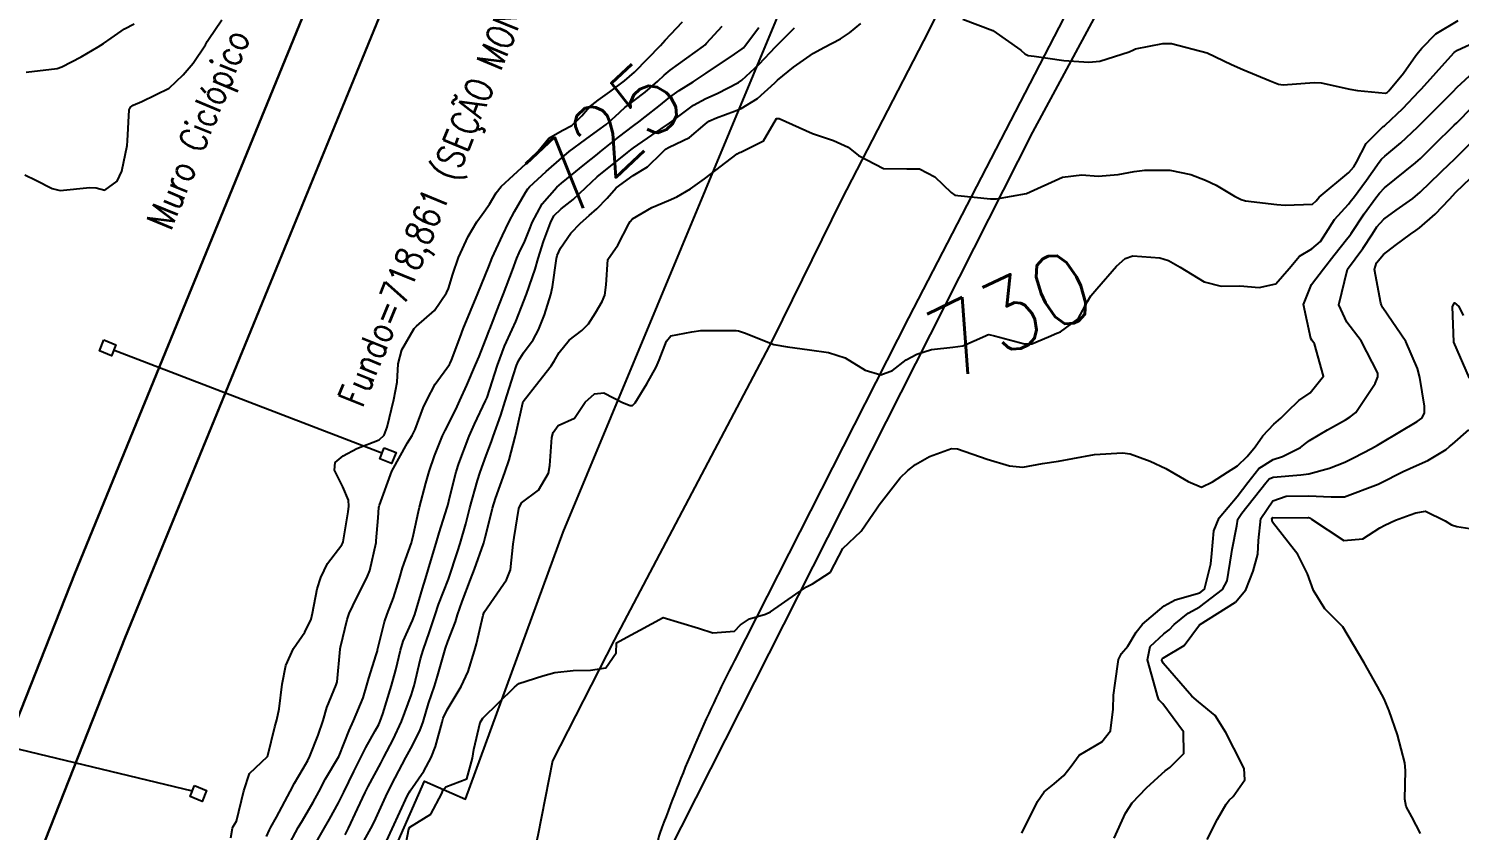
# Model space of a CAD drawing. Header units: metres. Extents: x 318500 to 325275, y 7408834 to 7428799.
# Drawn here: x 321563.6 to 321643.6, y 7415814.6 to 7415859.5 of the extents above; entities that cross this region are included whole.
import ezdxf
from ezdxf.enums import TextEntityAlignment as Align

# ---------------------------------------------------------------- set-up
doc = ezdxf.new("R2010")
doc.units = ezdxf.units.M
doc.header["$MEASUREMENT"] = 0
for name, color, linetype in [('Cotas', 45, 'Continuous'), ('Curvas de Nivel 1m', 11, 'Continuous'), ('Curvas de Nivel 5m', 15, 'Continuous'), ('Divisas', 45, 'Continuous'), ('Edificações', 30, 'Continuous'), ('Linha Férrea', 20, 'Continuous'), ('Pórticos', 45, 'Continuous'), ('TEXTO', 45, 'Continuous'), ('Vias Primárias', 230, 'Continuous')]:
    doc.layers.add(name, color=color, linetype=linetype)
doc.styles.add('ROMANS', font='romans', dxfattribs={"height": 0.2})
doc.styles.add('Style-STANDARD', font='STANDARD.shx')

msp = doc.modelspace()

# ---------------------------------------------------------------- linework, layer by layer
at = {"layer": 'Curvas de Nivel 1m', "flags": 128}
for points, elevation in [([(321563.364, 7415851.317), (321563.983, 7415851.011), (321564.9, 7415850.541), (321565.354, 7415850.432), (321566.997, 7415850.606), (321567.356, 7415850.579), (321567.851, 7415850.459), (321568.532, 7415850.948), (321568.796, 7415851.518), (321569.093, 7415852.943), (321569.118, 7415853.219), (321569.208, 7415854.942), (321569.275, 7415855.088), (321569.423, 7415855.206), (321569.905, 7415855.413), (321571.432, 7415856.156), (321572.224, 7415856.898), (321572.78, 7415857.56), (321573.465, 7415858.579), (321573.572, 7415858.776), (321573.639, 7415858.878), (321574.383, 7415859.974)], 723), ([(321563.44, 7415857.045), (321565.174, 7415857.264), (321565.445, 7415857.342), (321566.524, 7415857.903), (321567.463, 7415858.461), (321567.766, 7415858.657), (321568.191, 7415858.953), (321568.946, 7415859.477), (321569.482, 7415859.753)], 722), ([(321574.88, 7415814.223), (321574.989, 7415814.758), (321575.026, 7415814.858), (321575.203, 7415815.165), (321575.614, 7415816.849), (321575.941, 7415817.828), (321576.939, 7415818.778), (321576.958, 7415818.811), (321576.959, 7415818.83), (321577.347, 7415820.441), (321577.466, 7415820.823), (321577.596, 7415821.44), (321577.765, 7415822.818), (321577.961, 7415823.86), (321578.4, 7415824.809), (321579.034, 7415825.734), (321579.379, 7415826.462), (321579.456, 7415826.796), (321579.712, 7415828.145), (321579.921, 7415828.791), (321580.292, 7415829.577), (321581.097, 7415830.608), (321581.157, 7415830.722), (321581.172, 7415830.779), (321581.446, 7415832.455), (321581.492, 7415832.775), (321581.473, 7415833.114), (321581.141, 7415833.851), (321580.679, 7415834.785), (321580.724, 7415835.217), (321581.162, 7415835.591), (321581.928, 7415836.009), (321583.176, 7415836.486), (321583.454, 7415836.746), (321583.634, 7415837.19), (321584.008, 7415838.738), (321584.19, 7415839.706), (321584.244, 7415840.735), (321584.449, 7415841.525), (321585.139, 7415842.722), (321585.262, 7415842.836), (321586.27, 7415843.715), (321586.947, 7415844.703), (321587.049, 7415844.946), (321587.3, 7415845.746), (321587.617, 7415846.695), (321588.148, 7415847.867), (321588.649, 7415848.68), (321588.937, 7415849.086), (321589.355, 7415849.67), (321589.72, 7415850.309), (321589.996, 7415850.661), (321591.383, 7415851.927), (321591.76, 7415852.263), (321592.074, 7415852.633), (321592.666, 7415853.363), (321593.407, 7415853.784), (321593.946, 7415854.078), (321594.517, 7415854.604), (321594.922, 7415855.103), (321595.433, 7415855.488), (321596.07, 7415855.951), (321596.904, 7415856.568), (321597.455, 7415857.044), (321598.197, 7415857.819), (321598.911, 7415858.546), (321599.171, 7415858.847), (321599.48, 7415859.177), (321600.148, 7415859.872)], 724), ([(321581.276, 7415814.383), (321581.473, 7415814.771), (321581.974, 7415815.837), (321582.406, 7415816.758), (321582.572, 7415817.098), (321582.925, 7415817.757), (321583.276, 7415818.404), (321583.45, 7415818.742), (321583.966, 7415819.724), (321584.431, 7415820.728), (321584.985, 7415822.238), (321585.101, 7415822.606), (321585.133, 7415822.719), (321585.499, 7415824.229), (321585.645, 7415824.714), (321586.004, 7415825.741), (321586.307, 7415826.707), (321586.492, 7415827.27), (321587.057, 7415828.7), (321587.071, 7415828.741), (321587.565, 7415830.221), (321587.718, 7415830.691), (321588.024, 7415831.779), (321588.256, 7415832.683), (321588.681, 7415834.213), (321588.823, 7415834.675), (321589.164, 7415835.607), (321589.455, 7415836.387), (321589.557, 7415836.664), (321589.984, 7415837.873), (321590.227, 7415838.655), (321590.691, 7415840.115), (321590.866, 7415840.645), (321590.969, 7415840.909), (321591.241, 7415841.355), (321591.799, 7415842.088), (321592.097, 7415842.632), (321592.418, 7415843.483), (321592.776, 7415844.625), (321592.867, 7415845.052), (321593.093, 7415846.622), (321593.135, 7415846.799), (321593.319, 7415847.209), (321593.901, 7415848.042), (321594.437, 7415848.604), (321594.917, 7415849.026), (321595.352, 7415849.404), (321595.937, 7415850.006), (321596.436, 7415850.574), (321597.377, 7415851.278), (321598.186, 7415851.748), (321598.975, 7415852.544), (321599.192, 7415852.743), (321599.395, 7415852.85), (321600.537, 7415853.389), (321601.414, 7415854.138), (321601.615, 7415854.309), (321602.037, 7415854.501), (321603.049, 7415854.862), (321603.428, 7415855.027), (321604.325, 7415855.583), (321605.304, 7415856.461), (321605.374, 7415856.538), (321605.451, 7415856.605), (321606.34, 7415857.328), (321607.467, 7415858.12), (321608.049, 7415858.424), (321608.976, 7415858.917), (321609.483, 7415859.255), (321610.118, 7415859.773)], 728), ([(321615.811, 7415860.01), (321617.486, 7415859.378), (321619.048, 7415858.276), (321619.273, 7415858.078), (321619.467, 7415857.989), (321619.794, 7415857.939), (321621.464, 7415857.698), (321622.847, 7415857.612), (321623.464, 7415857.663), (321625.108, 7415858.195), (321625.353, 7415858.311), (321625.472, 7415858.352), (321626.995, 7415858.657), (321627.477, 7415858.656), (321629.47, 7415858.14), (321630.827, 7415857.483), (321631.461, 7415857.211), (321632.988, 7415856.561), (321633.453, 7415856.385), (321633.72, 7415856.353), (321635.454, 7415856.47), (321635.852, 7415856.452), (321637.451, 7415856.097), (321637.874, 7415856.026), (321639.448, 7415855.879), (321639.538, 7415855.919), (321639.619, 7415856.007), (321640.453, 7415856.988), (321641.145, 7415857.985), (321641.282, 7415858.174), (321641.476, 7415858.403), (321642.256, 7415859.201), (321643.5, 7415859.95)], 728), ([(321578.04, 7415813.645), (321578.662, 7415814.803), (321578.894, 7415815.191), (321579.488, 7415816.21), (321579.799, 7415816.791), (321580.186, 7415817.522), (321580.924, 7415818.78), (321580.941, 7415818.818), (321581.505, 7415820.228), (321581.748, 7415820.768), (321582.281, 7415822.059), (321582.492, 7415822.757), (321582.595, 7415823.157), (321583.016, 7415824.452), (321583.082, 7415824.686), (321583.095, 7415824.749), (321583.484, 7415826.303), (321583.632, 7415826.741), (321583.976, 7415827.653), (321584.313, 7415828.731), (321584.487, 7415829.321), (321584.988, 7415830.722), (321585.015, 7415830.808), (321585.107, 7415831.2), (321585.373, 7415832.471), (321585.433, 7415832.717), (321585.795, 7415834.062), (321585.974, 7415834.712), (321586.275, 7415835.597), (321586.731, 7415836.704), (321586.875, 7415837.013), (321587.194, 7415837.626), (321587.542, 7415838.358), (321587.695, 7415838.693), (321588.083, 7415839.552), (321588.575, 7415840.68), (321588.764, 7415841.15), (321589.256, 7415842.391), (321589.33, 7415842.598), (321589.36, 7415842.669), (321589.895, 7415844.046), (321590.133, 7415844.657), (321590.632, 7415845.979), (321590.88, 7415846.646), (321591.011, 7415846.948), (321591.324, 7415847.599), (321591.628, 7415848.345), (321591.739, 7415848.636), (321592.294, 7415849.692), (321593.121, 7415850.622), (321593.251, 7415850.741), (321593.372, 7415850.844), (321594.68, 7415851.898), (321595.389, 7415852.475), (321595.532, 7415852.588), (321596.559, 7415853.416), (321597.413, 7415854.077), (321597.692, 7415854.281), (321598.055, 7415854.554), (321598.819, 7415855.156), (321599.437, 7415855.65), (321599.955, 7415856.019), (321600.736, 7415856.521), (321601.455, 7415856.994), (321603.042, 7415858.062), (321603.469, 7415858.35), (321603.541, 7415858.407), (321603.598, 7415858.479), (321604.413, 7415859.549)], 726), ([(321579.673, 7415813.998), (321580.129, 7415814.788), (321580.408, 7415815.272), (321580.904, 7415816.182), (321581.197, 7415816.776), (321581.762, 7415817.933), (321582.17, 7415818.762), (321582.43, 7415819.275), (321582.962, 7415820.208), (321583.155, 7415820.56), (321583.243, 7415820.746), (321583.387, 7415821.156), (321583.869, 7415822.737), (321584.108, 7415823.629), (321584.374, 7415824.73), (321584.531, 7415825.224), (321585.045, 7415826.38), (321585.145, 7415826.623), (321585.176, 7415826.719), (321585.6, 7415828.18), (321585.764, 7415828.713), (321586.074, 7415829.722), (321586.368, 7415830.707), (321586.537, 7415831.278), (321586.987, 7415832.701), (321587.02, 7415832.813), (321587.136, 7415833.301), (321587.477, 7415834.695), (321587.627, 7415835.163), (321588.215, 7415836.684), (321588.508, 7415837.363), (321589.133, 7415838.671), (321589.212, 7415838.86), (321589.801, 7415840.661), (321590.185, 7415841.717), (321590.618, 7415842.65), (321590.816, 7415843.097), (321591.285, 7415844.299), (321591.382, 7415844.546), (321591.42, 7415844.639), (321591.905, 7415846.033), (321592.079, 7415846.632), (321592.375, 7415847.579), (321592.751, 7415848.626), (321592.955, 7415849.015), (321593.352, 7415849.403), (321594.035, 7415849.934), (321594.729, 7415850.6), (321595.376, 7415851.19), (321597.069, 7415852.565), (321597.246, 7415852.709), (321597.394, 7415852.816), (321598.428, 7415853.526), (321599.415, 7415854.206), (321599.612, 7415854.342), (321599.856, 7415854.533), (321600.749, 7415855.202), (321601.436, 7415855.581), (321602.075, 7415855.866), (321603.276, 7415856.483), (321603.451, 7415856.601), (321604.432, 7415857.499), (321605.344, 7415858.461), (321605.402, 7415858.53), (321605.472, 7415858.598), (321606.397, 7415859.536)], 727), ([(321582.066, 7415813.568), (321582.721, 7415814.753), (321582.893, 7415815.095), (321583.643, 7415816.739), (321584.07, 7415817.586), (321584.681, 7415818.724), (321584.771, 7415818.894), (321584.947, 7415819.214), (321585.462, 7415820.216), (321585.638, 7415820.713), (321585.946, 7415821.745), (321586.269, 7415822.707), (321586.439, 7415823.265), (321586.855, 7415824.702), (321586.895, 7415824.829), (321587.028, 7415825.211), (321587.441, 7415826.298), (321587.569, 7415826.692), (321587.82, 7415827.451), (321588.292, 7415828.682), (321588.505, 7415829.252), (321589.02, 7415830.671), (321589.038, 7415830.734), (321589.105, 7415831.021), (321589.437, 7415832.354), (321589.515, 7415832.664), (321589.683, 7415833.21), (321590.212, 7415834.654), (321590.442, 7415835.369), (321590.779, 7415836.646), (321590.857, 7415836.973), (321591.209, 7415838.55), (321591.226, 7415838.624), (321591.24, 7415838.64), (321592.101, 7415839.752), (321592.791, 7415840.624), (321592.964, 7415840.893), (321593.241, 7415841.378), (321593.805, 7415842.058), (321594.505, 7415842.601), (321594.883, 7415842.979), (321595.275, 7415843.596), (321595.644, 7415844.226), (321595.8, 7415844.582), (321595.866, 7415845.151), (321595.963, 7415846.58), (321596.519, 7415847.375), (321597.132, 7415848.563), (321597.208, 7415848.696), (321597.344, 7415848.851), (321598.418, 7415849.486), (321599.36, 7415849.88), (321599.818, 7415850.079), (321600.578, 7415850.522), (321601.376, 7415851.077), (321603.201, 7415852.483), (321603.318, 7415852.554), (321603.392, 7415852.581), (321604.662, 7415853.206), (321605.398, 7415854.46), (321605.542, 7415854.458), (321607.408, 7415853.62), (321608.59, 7415853.224), (321609.397, 7415852.863), (321609.984, 7415852.394), (321611.383, 7415851.664), (321612.672, 7415851.65), (321613.383, 7415851.654), (321614.239, 7415851.197), (321615.163, 7415850.323), (321615.368, 7415850.181), (321615.532, 7415850.154), (321617.365, 7415849.968), (321617.688, 7415849.973), (321619.37, 7415850.27), (321621.379, 7415851.186), (321622.457, 7415851.306), (321623.38, 7415851.238), (321624.499, 7415851.321), (321625.383, 7415851.493), (321625.989, 7415851.579), (321627.384, 7415851.57), (321628.551, 7415851.322), (321629.379, 7415851.012), (321629.967, 7415850.723), (321630.995, 7415850.116), (321631.367, 7415849.931), (321631.616, 7415849.858), (321633.363, 7415849.646), (321633.835, 7415849.61), (321635.364, 7415849.662), (321635.564, 7415849.86), (321635.732, 7415850.055), (321637.384, 7415851.441), (321637.663, 7415851.751), (321637.816, 7415852.026), (321638.362, 7415853.065), (321639.313, 7415854.011), (321639.377, 7415854.054), (321639.421, 7415854.093), (321640.414, 7415855.017), (321641.328, 7415855.982), (321641.451, 7415856.117), (321643.093, 7415857.956), (321643.278, 7415858.148), (321643.475, 7415858.283), (321644.611, 7415858.811)], 729), ([(321584.52, 7415813.07), (321584.836, 7415814.721), (321584.891, 7415814.813), (321586.061, 7415815.546), (321586.676, 7415816.702), (321586.741, 7415816.873), (321586.916, 7415817.076), (321588.087, 7415817.518), (321588.403, 7415818.678), (321588.469, 7415819.156), (321588.837, 7415820.672), (321588.973, 7415820.926), (321590.749, 7415822.644), (321590.869, 7415822.764), (321590.993, 7415822.848), (321592.336, 7415823.291), (321593.003, 7415823.466), (321594.024, 7415823.585), (321595.005, 7415823.597), (321595.849, 7415823.736), (321596.435, 7415824.569), (321596.458, 7415825.139), (321597.033, 7415825.447), (321597.754, 7415825.838), (321599.05, 7415826.54), (321601.042, 7415825.957), (321601.844, 7415825.692), (321603.04, 7415825.79), (321603.386, 7415826.136), (321603.878, 7415826.472), (321604.778, 7415826.737), (321605.054, 7415826.863), (321606.473, 7415827.848), (321607.068, 7415828.271), (321607.413, 7415828.425), (321608.413, 7415829.077), (321609.1, 7415830.4), (321610.128, 7415831.376), (321610.811, 7415832.383), (321610.939, 7415832.575), (321611.135, 7415832.844), (321612.308, 7415834.363), (321612.734, 7415834.779), (321613.161, 7415835.109), (321613.944, 7415835.563), (321615.175, 7415836), (321615.505, 7415835.987), (321617.167, 7415835.41), (321618.419, 7415835.023), (321619.16, 7415834.964), (321620.262, 7415835.156), (321621.166, 7415835.293), (321621.953, 7415835.447), (321623.172, 7415835.668), (321624.744, 7415835.766), (321625.173, 7415835.699), (321626.278, 7415835.285), (321627.161, 7415834.882), (321628.403, 7415834.147), (321629.147, 7415833.842), (321629.77, 7415834.131), (321630.599, 7415834.678), (321631.164, 7415835.04), (321631.711, 7415835.563), (321632.158, 7415836.095), (321632.575, 7415836.703), (321633.199, 7415837.37), (321633.588, 7415837.692), (321633.968, 7415838.072), (321634.588, 7415838.695), (321635.221, 7415839.115), (321635.982, 7415840.049), (321635.463, 7415841.851), (321635.314, 7415842.059), (321635.261, 7415842.159), (321634.865, 7415844.066), (321635.301, 7415845.182), (321635.967, 7415846.05), (321636.558, 7415846.805), (321637.336, 7415847.781), (321637.443, 7415847.924), (321637.513, 7415848.028), (321638.254, 7415849.123), (321638.902, 7415850.015), (321639.105, 7415850.281), (321639.376, 7415850.578), (321641.109, 7415851.984), (321641.264, 7415852.11), (321641.394, 7415852.232), (321642.277, 7415853.097), (321643.151, 7415853.954), (321643.287, 7415854.087), (321643.424, 7415854.224), (321644.279, 7415855.1)], 731), ([(321619.107, 7415814.481), (321619.987, 7415816.254), (321620.365, 7415816.801), (321620.925, 7415817.253), (321621.465, 7415817.702), (321621.874, 7415818.231), (321622.323, 7415818.852), (321622.955, 7415819.223), (321623.575, 7415819.597), (321624.073, 7415820.203), (321624.207, 7415821.426), (321624.24, 7415822.201), (321624.332, 7415822.868), (321624.507, 7415824.198), (321624.681, 7415824.539), (321625.031, 7415824.951), (321625.499, 7415825.727), (321625.865, 7415826.178), (321627.06, 7415827.194), (321627.68, 7415827.538), (321629.068, 7415827.926), (321629.324, 7415828.136), (321629.67, 7415829.553), (321629.734, 7415830.13), (321629.852, 7415831.396), (321630.141, 7415832.125), (321631.142, 7415833.323), (321631.749, 7415834.101), (321632.366, 7415834.888), (321633.17, 7415835.388), (321633.686, 7415835.561), (321634.689, 7415836.065), (321634.968, 7415836.277), (321635.186, 7415836.441), (321636.202, 7415837.038), (321637.204, 7415837.61), (321637.468, 7415837.764), (321637.783, 7415838.021), (321638.863, 7415839.642), (321639.02, 7415840.003), (321639.015, 7415840.222), (321638.079, 7415842.022), (321637.276, 7415843.071), (321636.83, 7415844.037), (321637.31, 7415846.03), (321638.168, 7415847.18), (321638.706, 7415848.016), (321638.961, 7415848.399), (321639.352, 7415848.832), (321640.029, 7415849.331), (321640.966, 7415849.986), (321641.374, 7415850.334), (321643.063, 7415851.955), (321643.228, 7415852.117), (321643.395, 7415852.281), (321644.238, 7415853.111)], 732), ([(321624.273, 7415814.199), (321624.904, 7415815.602), (321625.279, 7415816.184), (321626.075, 7415817.02), (321626.935, 7415817.809), (321627.118, 7415817.977), (321627.376, 7415818.156), (321628.166, 7415818.934), (321628.155, 7415820.148), (321626.986, 7415821.717), (321626.765, 7415821.941), (321626.69, 7415822.164), (321626.591, 7415822.571), (321626.131, 7415824.173), (321626.281, 7415824.922), (321627.042, 7415825.637), (321627.341, 7415825.862), (321627.617, 7415826.154), (321628.411, 7415826.792), (321629.06, 7415827.149), (321630.328, 7415828.121), (321630.593, 7415828.602), (321630.826, 7415830.114), (321630.866, 7415830.351), (321631.123, 7415831.669), (321631.193, 7415832.045), (321631.22, 7415832.109), (321631.406, 7415832.379), (321632.748, 7415834.086), (321632.933, 7415834.303), (321633.155, 7415834.406), (321634.7, 7415834.522), (321635.158, 7415834.592), (321636.304, 7415834.902), (321637.168, 7415835.237), (321637.69, 7415835.505), (321638.667, 7415836.008), (321638.995, 7415836.19), (321639.185, 7415836.3), (321640.247, 7415836.937), (321641.203, 7415837.505), (321641.477, 7415837.705), (321641.628, 7415837.974), (321641.619, 7415838.379), (321641.356, 7415839.978), (321641.238, 7415840.483), (321640.571, 7415841.99), (321639.288, 7415843.879), (321639.209, 7415844.011), (321639.178, 7415844.125), (321638.835, 7415846.015), (321638.94, 7415846.39), (321639.323, 7415846.852), (321639.973, 7415847.358), (321640.837, 7415847.988), (321641.136, 7415848.19), (321641.345, 7415848.337), (321642.217, 7415849.107), (321643.011, 7415849.955), (321643.374, 7415850.333), (321644.192, 7415851.132)], 733), ([(321644.137, 7415839.941), (321643.26, 7415841.95), (321643.188, 7415843.952), (321643.292, 7415844.15), (321643.533, 7415843.948), (321643.782, 7415843.446)], 734), ([(321629.466, 7415814.131), (321630.045, 7415815.267), (321630.53, 7415816.116), (321630.704, 7415816.322), (321630.916, 7415816.536), (321631.569, 7415817.462), (321631.535, 7415818.101), (321630.957, 7415819.245), (321630.518, 7415820.117), (321629.918, 7415821.064), (321628.987, 7415821.825), (321628.623, 7415822.144), (321627.018, 7415823.996), (321626.94, 7415824.161), (321626.953, 7415824.229), (321627.022, 7415824.285), (321628.194, 7415824.987), (321629.05, 7415826.14), (321631.063, 7415827.412), (321631.636, 7415828.102), (321632.036, 7415829.145), (321632.297, 7415830.092), (321632.347, 7415830.856), (321632.466, 7415832.09), (321633.14, 7415833.083), (321633.88, 7415833.335), (321635.143, 7415833.345), (321636.4, 7415833.299), (321637.143, 7415833.302), (321639.03, 7415834.002), (321639.107, 7415834.044), (321639.151, 7415834.064), (321640.425, 7415834.723), (321641.166, 7415835.057), (321641.805, 7415835.336), (321642.826, 7415835.955), (321643.024, 7415836.111), (321643.184, 7415836.236), (321644.092, 7415837.041)], 734)]:
    msp.add_lwpolyline(points, dxfattribs=dict(at, elevation=elevation))
at = {"layer": 'Curvas de Nivel 5m', "flags": 128}
for points, elevation in [([(321576.882, 7415814.305), (321577.044, 7415814.671), (321577.12, 7415814.827), (321577.447, 7415815.373), (321578.199, 7415816.811), (321578.44, 7415817.284), (321578.929, 7415818.096), (321579.184, 7415818.549), (321579.299, 7415818.796), (321579.774, 7415819.976), (321580.05, 7415820.789), (321580.255, 7415821.51), (321580.781, 7415822.782), (321580.83, 7415822.944), (321580.998, 7415824.78), (321581.004, 7415824.797), (321581.022, 7415824.891), (321581.387, 7415826.432), (321581.507, 7415826.773), (321581.918, 7415827.627), (321582.496, 7415828.759), (321582.653, 7415829.18), (321583.006, 7415830.751), (321583.019, 7415830.833), (321583.121, 7415832.131), (321583.171, 7415832.708), (321583.181, 7415832.749), (321583.206, 7415832.824), (321583.885, 7415834.739), (321584.761, 7415836.313), (321585.021, 7415836.722), (321585.185, 7415837.06), (321585.65, 7415838.269), (321585.843, 7415838.714), (321586.321, 7415839.607), (321587.104, 7415840.701), (321587.158, 7415840.774), (321587.234, 7415840.939), (321587.712, 7415842.234), (321587.88, 7415842.691), (321588.281, 7415843.679), (321588.706, 7415844.679), (321589.305, 7415846.174), (321589.497, 7415846.667), (321590.067, 7415847.921), (321590.426, 7415848.654), (321590.745, 7415849.254), (321591.365, 7415850.316), (321591.488, 7415850.519), (321591.58, 7415850.638), (321592.512, 7415851.496), (321593.386, 7415852.264), (321593.811, 7415852.614), (321594.712, 7415853.288), (321595.408, 7415853.782), (321595.87, 7415854.126), (321596.376, 7415854.576), (321596.917, 7415855.078), (321597.434, 7415855.472), (321598.059, 7415855.936), (321598.76, 7415856.547), (321599.112, 7415856.885), (321599.456, 7415857.169), (321601.31, 7415858.512), (321601.398, 7415858.585), (321601.472, 7415858.671), (321602.357, 7415859.627)], 725), ([(321583.587, 7415814.032), (321583.9, 7415814.735), (321584.773, 7415816.586), (321584.838, 7415816.721), (321584.863, 7415816.768), (321584.912, 7415816.849), (321585.683, 7415817.958), (321586.088, 7415818.709), (321586.327, 7415819.328), (321586.697, 7415820.703), (321586.76, 7415820.914), (321586.977, 7415821.393), (321587.765, 7415822.688), (321588.158, 7415823.527), (321588.517, 7415824.678), (321588.624, 7415825.078), (321588.99, 7415826.671), (321589.052, 7415826.838), (321590.299, 7415828.652), (321590.52, 7415829.207), (321590.681, 7415830.646), (321590.721, 7415831.031), (321590.998, 7415832.642), (321591.133, 7415832.96), (321592.092, 7415833.679), (321592.647, 7415834.625), (321592.727, 7415835.054), (321592.841, 7415836.623), (321592.906, 7415836.901), (321593.19, 7415837.284), (321594.104, 7415837.699), (321594.699, 7415838.598), (321595.215, 7415839.066), (321595.75, 7415839.117), (321596.784, 7415838.566), (321597.208, 7415838.4), (321597.351, 7415838.415), (321597.489, 7415838.557), (321598.146, 7415839.625), (321598.663, 7415840.546), (321598.84, 7415840.94), (321599.252, 7415842.005), (321599.489, 7415842.304), (321600.667, 7415842.519), (321601.171, 7415842.602), (321601.261, 7415842.608), (321603.148, 7415842.595), (321603.261, 7415842.58), (321603.614, 7415842.476), (321605.25, 7415841.816), (321606.011, 7415841.686), (321607.246, 7415841.515), (321608.294, 7415841.365), (321609.24, 7415841.065), (321610.353, 7415840.389), (321611.227, 7415840.129), (321611.876, 7415840.37), (321612.635, 7415840.963), (321613.244, 7415841.28), (321614.054, 7415841.532), (321615.25, 7415841.674), (321615.818, 7415841.747), (321617.084, 7415842.302), (321617.193, 7415842.369), (321617.261, 7415842.376), (321617.574, 7415842.295), (321619.254, 7415841.848), (321619.661, 7415841.857), (321620.598, 7415842.25), (321621.058, 7415842.448), (321621.264, 7415842.532), (321622.255, 7415843.251), (321622.783, 7415844.225), (321622.969, 7415844.547), (321623.297, 7415844.933), (321624.405, 7415846.204), (321624.881, 7415846.632), (321625.319, 7415846.781), (321626.823, 7415846.662), (321627.315, 7415846.519), (321627.956, 7415846.154), (321629.302, 7415845.319), (321630.262, 7415845.088), (321631.3, 7415845.104), (321632.383, 7415845.015), (321633.301, 7415845.215), (321634.059, 7415846.079), (321634.636, 7415846.755), (321635.327, 7415847.166), (321635.801, 7415847.585), (321636.11, 7415848.048), (321636.59, 7415848.803), (321637.365, 7415849.667), (321637.53, 7415849.866), (321637.646, 7415850.027), (321638.386, 7415851.014), (321639.096, 7415852.013), (321639.221, 7415852.183), (321639.395, 7415852.358), (321640.302, 7415853.101), (321641.238, 7415853.983), (321641.328, 7415854.074), (321641.423, 7415854.168), (321642.333, 7415855.07), (321643.211, 7415855.954), (321643.453, 7415856.213), (321644.352, 7415857.05)], 730), ([(321641.39, 7415814.467), (321640.904, 7415815.406), (321640.593, 7415815.983), (321640.516, 7415816.384), (321640.554, 7415817.984), (321640.514, 7415818.416), (321640.119, 7415819.989), (321639.651, 7415821.326), (321639.358, 7415821.996), (321639, 7415822.683), (321638.246, 7415824.012), (321637.05, 7415826.03), (321636.05, 7415827.035), (321635.415, 7415828.055), (321635.084, 7415828.993), (321634.549, 7415830.066), (321633.127, 7415831.883), (321633.088, 7415832.081), (321633.131, 7415832.134), (321635.059, 7415832.132), (321635.131, 7415832.133), (321635.197, 7415832.125), (321635.313, 7415832.057), (321637.112, 7415830.861), (321638.173, 7415830.955), (321639.123, 7415831.562), (321639.409, 7415831.713), (321640.005, 7415831.991), (321640.822, 7415832.294), (321641.134, 7415832.409), (321641.668, 7415832.504), (321642.768, 7415831.955), (321643.127, 7415831.726), (321643.437, 7415831.634), (321645.122, 7415831.381)], 735)]:
    msp.add_lwpolyline(points, dxfattribs=dict(at, elevation=elevation))
at = {"layer": 'Divisas'}
msp.add_lwpolyline([(321488.095, 7415582.294), (321506.3, 7415621.271), (321510.045, 7415630.806), (321522.493, 7415650.936), (321515.484, 7415653.98), (321526.861, 7415687.093), (321537.68, 7415713.895), (321554.486, 7415754.609), (321564.113, 7415776.75), (321565.445, 7415780.954), (321573.008, 7415779.476), (321580.041, 7415804.438), (321585.711, 7415817.388), (321588.017, 7415816.378), (321593.474, 7415831.317), (321617.347, 7415888.736), (321630.812, 7415922.755), (321645.061, 7415957.207)], dxfattribs=at)
at = {"layer": 'Edificações'}
msp.add_lwpolyline([(321629.458, 7415871.781), (321619.7, 7415853.696), (321599.237, 7415813.213), (321600.808, 7415812.293), (321602.169, 7415808.792), (321602.441, 7415807.993), (321606.503, 7415805.463), (321604.348, 7415802.534), (321606.49, 7415801.364), (321603.459, 7415795.745), (321610.106, 7415792.374), (321611.017, 7415794.06), (321615.472, 7415791.97), (321615.202, 7415791.229), (321624.933, 7415786.163), (321625.608, 7415787.713), (321629.833, 7415788.627), (321632.667, 7415790.278), (321635.969, 7415796.16), (321640.374, 7415804.557), (321643.452, 7415810.655), (321643.77, 7415810.485)], dxfattribs=at)
at = {"layer": 'Linha Férrea'}
for points in [[(321798.977, 7416497.536), (321750.599, 7416346.471), (321714.585, 7416233.702, -0.00337), (321686.791, 7416141.753, -0.016343), (321644.521, 7416022.174), (321593.154, 7415895.005), (321566.159, 7415829.006), (321499.473, 7415659.974), (321478.309, 7415606.627, -0.011032), (321468.493, 7415582.403, -0.032105), (321431.572, 7415506.426, -0.070178), (321348.303, 7415399.171, -0.037465), (321276.001, 7415340.1), (321204.932, 7415290.006, 0.010464), (321181.808, 7415273.236, 0.025562), (321124.039, 7415226.537, 0.050883), (321044.532, 7415137.193, 0.026975), (320996.914, 7415059.892), (320959.848, 7414991.078)], [(321468.493, 7415582.403, 0.011032), (321478.309, 7415606.627), (321499.473, 7415659.974), (321566.159, 7415829.006), (321593.154, 7415895.005), (321644.521, 7416022.174, 0.016343), (321686.791, 7416141.753, 0.00337), (321714.585, 7416233.702), (321750.599, 7416346.471), (321798.977, 7416497.536)], [(321801.996, 7416472.124, -0.01056), (321778.562, 7416402.785, 0.003825), (321753.427, 7416335.229, 0.009891), (321731.998, 7416274.984), (321714.19, 7416219.513, -0.023962), (321655.044, 7416039.283), (321642.82, 7416007.304), (321613.083, 7415933.23), (321568.988, 7415825.437), (321540.974, 7415754.447), (321517.665, 7415694.407), (321499.441, 7415649.202), (321470.312, 7415575.877, -0.021199), (321451.089, 7415534.053, -0.062911), (321383.346, 7415430.521, -0.034735), (321333.565, 7415379.837, -0.029004), (321269.949, 7415330.444), (321232.205, 7415304.051, 0.005656), (321177.936, 7415264.887, 0.018731), (321134.029, 7415229.838, 0.055667), (321051.084, 7415139.412, 0.029861), (321000.142, 7415057.355), (320958.652, 7414980.458)], [(321470.312, 7415575.877), (321499.441, 7415649.202), (321517.665, 7415694.407), (321540.974, 7415754.447), (321568.988, 7415825.437), (321613.083, 7415933.23), (321642.82, 7416007.304), (321655.044, 7416039.283, 0.023962), (321714.19, 7416219.513), (321731.998, 7416274.984, -0.009891), (321753.427, 7416335.229, -0.003825), (321778.562, 7416402.785, 0.01056), (321801.996, 7416472.124)]]:
    msp.add_lwpolyline(points, format="xyb", dxfattribs=at)
at = {"layer": 'Pórticos'}
for points in [[(321567.795, 7415842.073), (321568.46, 7415841.803), (321568.211, 7415841.191), (321567.547, 7415841.461)], [(321583.462, 7415836.043), (321584.127, 7415835.774), (321583.878, 7415835.162), (321583.214, 7415835.431)], [(321572.861, 7415817.143), (321573.525, 7415816.873), (321573.277, 7415816.261), (321572.612, 7415816.531)]]:
    msp.add_lwpolyline(points, close=True, dxfattribs=at)
for points in [[(321583.338, 7415835.737), (321568.336, 7415841.497)], [(321572.737, 7415816.837), (321560.586, 7415819.767)]]:
    msp.add_lwpolyline(points, dxfattribs=at)
at = {"layer": 'Vias Primárias'}
msp.add_lwpolyline([(321644.769, 7415885.398, 0.205481), (321639.602, 7415886.001, 0.167206), (321632.59, 7415880.99, 0.048546), (321629.326, 7415875.315), (321612.772, 7415843.309), (321603.039, 7415824.145, 0.031576), (321598.879, 7415814.488, 0.202303), (321599.031, 7415811.747, 0.098939), (321601.744, 7415808.193, -0.359623), (321602.201, 7415805.337, -0.106941), (321599.99, 7415802.938, -0.145636), (321596.306, 7415801.702, 0.01455), (321594.504, 7415801.587, 0.158556), (321592.817, 7415800.86, 0.070481), (321589.636, 7415797.146, 0.048571), (321588.56, 7415795.032, 0.05128), (321584.037, 7415778.752, 0.084479), (321584.037, 7415773.828, 0.154379), (321586.95, 7415768.161, 0.043951), (321593.818, 7415762.357, 0.086185), (321600.3, 7415759.29, -0.007262), (321618.403, 7415753.996, -0.013124), (321643.702, 7415745.464, -0.072403)], format="xyb", dxfattribs=at)
msp.add_lwpolyline([(321620.199, 7415871.932), (321613.62, 7415858.813), (321609.031, 7415849.925), (321605.171, 7415842.078), (321596.313, 7415825.281), (321592.873, 7415818.53), (321592.045, 7415814.35), (321590.431, 7415807.067), (321588.534, 7415803.555), (321584.861, 7415796.379), (321580.198, 7415781.696), (321579.998, 7415778.156), (321580.198, 7415773.437), (321580.519, 7415771.153), (321581.68, 7415766.874), (321584.246, 7415757.18), (321586.103, 7415747.256), (321586.113, 7415742.253)], dxfattribs=at)

# ---------------------------------------------------------------- texts
at = {"layer": 'Cotas', "style": 'Style-STANDARD'}
for s, rotation, p in [('725', 43.306, (321595.829, 7415853.366, 725)), ('730', 25.53476, (321618.476, 7415843.533, 730))]:
    msp.add_text(s, height=4, rotation=rotation, dxfattribs=at).set_placement(p, align=Align.MIDDLE_CENTER)
at = {"layer": 'TEXTO', "style": 'ROMANS', "width": 0.8}
for s, p in [('Fundo=718,861 (SEÇÃO MONTANTE)', (321582.237, 7415838.228)), ('Muro Ciclópico', (321571.523, 7415848.138))]:
    msp.add_text(s, height=1.5, rotation=67.69911, dxfattribs=at).set_placement(p)

doc.saveas('drawing.dxf')
